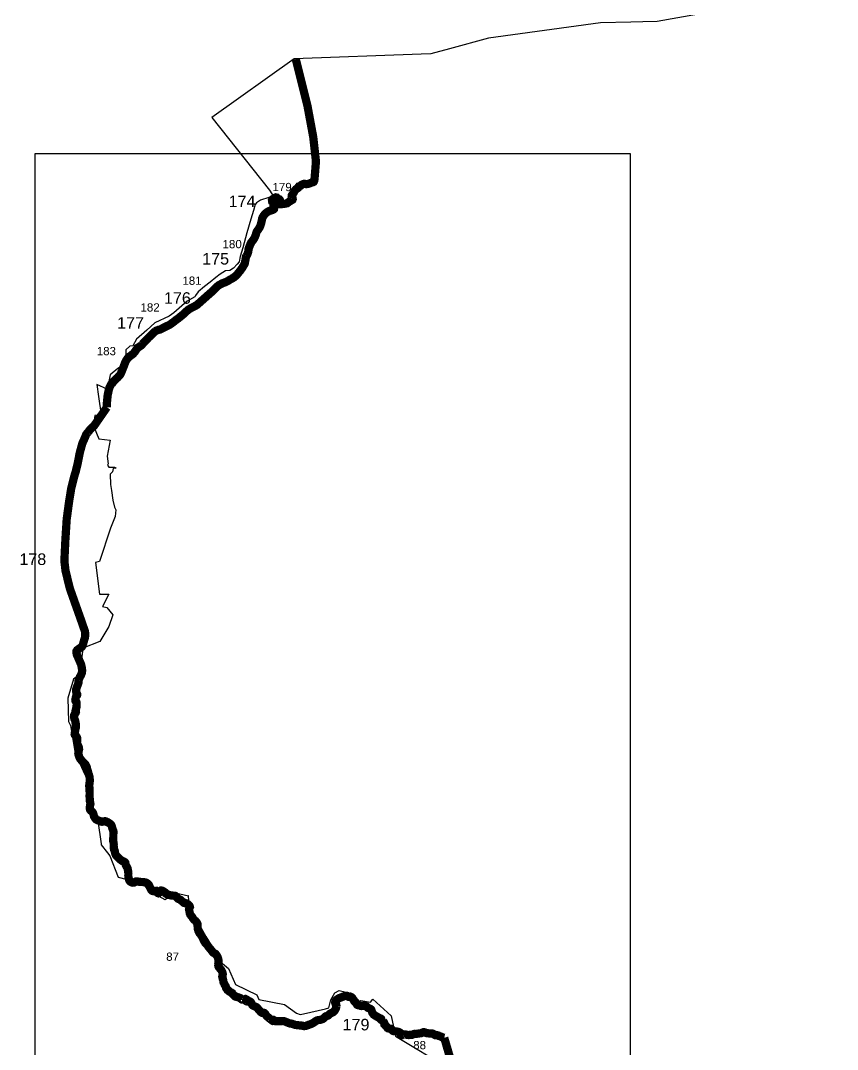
# Model space of a CAD drawing. Header units: metres. Extents: x 290946 to 378809, y 1824167 to 1998918.
# Drawn here: x 290946 to 295899, y 1983722 to 1989962 of the extents above; entities that cross this region are included whole.
import ezdxf

# ---------------------------------------------------------------- set-up
doc = ezdxf.new("R2010")
doc.units = ezdxf.units.M
for name, color, linetype in [('ARTIFICIALLY PROTECTED', 10, 'Continuous'), ('COASTLINE', 5, 'Continuous'), ('DISTRICT BOUNDRY', 86, 'Continuous'), ('NATURALLY PROTECTED', 3, 'Continuous'), ('UNPROTECTED', 130, 'Continuous'), ('UNPROTECTED DUE TO CREEK', 150, 'Continuous')]:
    doc.layers.add(name, color=color, linetype=linetype)
doc.styles.get("Standard").update_dxf_attribs({"font": 'arial.ttf'})
picture_1 = doc.add_image_def('image3.ecw', size_in_pixel=(86536, 141554))

msp = doc.modelspace()

# ---------------------------------------------------------------- linework, layer by layer
at = {"layer": 'ARTIFICIALLY PROTECTED', "const_width": 50, "flags": 128}
for points in [[(292595.6, 1988878.5), (292594.1, 1988874.8), (292583.9, 1988868.7), (292576.3, 1988864.4), (292568.2, 1988858.4), (292562, 1988853.5), (292545.9, 1988850.3), (292543.5, 1988850.1)], [(292315, 1988533.8), (292312.2, 1988529.7), (292311.1, 1988521.4), (292308.5, 1988506.6)], [(292226.3, 1988396.6), (292215.8, 1988390.7), (292205.9, 1988384), (292192.3, 1988377.1), (292181.3, 1988372.6), (292168.7, 1988368.1), (292158.7, 1988362.6), (292147.1, 1988356.1), (292139.7, 1988350.2), (292124.4, 1988334.7), (292110.7, 1988321.3), (292088, 1988301.6), (292059.5, 1988276.3), (292016.6, 1988238.2), (292003.2, 1988230.1)], [(291926.8, 1988175.9), (291904.7, 1988157.6), (291890.9, 1988147.9), (291870.2, 1988131.3), (291849.2, 1988116.8), (291822.1, 1988103.8), (291791.4, 1988087.8), (291781.5, 1988086), (291769.6, 1988081.5), (291764.7, 1988078.5)], [(291684, 1987998.8), (291683.6, 1987998.3), (291675.5, 1987990.4), (291667.3, 1987984.5), (291653.1, 1987975.8), (291648.5, 1987967.6), (291640.9, 1987955.9), (291636, 1987949.6), (291627.8, 1987940.3), (291613.8, 1987929.5), (291605.8, 1987924.1), (291598.6, 1987917.9), (291590, 1987906.5), (291584.6, 1987897.4), (291577.4, 1987881.6), (291576.2, 1987877.4), (291563.4, 1987844.5), (291560.4, 1987836.7), (291551.9, 1987817.7), (291546.8, 1987810.5), (291532.4, 1987794.8), (291527.8, 1987791), (291517.9, 1987782.3), (291511, 1987775), (291501.9, 1987762.3), (291494.7, 1987756), (291485.4, 1987737.9), (291481.2, 1987723.8), (291473.8, 1987690), (291469.4, 1987644.7), (291469.3, 1987616.4)]]:
    msp.add_lwpolyline(points, dxfattribs=at)
at = {"layer": 'COASTLINE', "flags": 128}
for points in [[(292614.4, 1989727.6), (292647.6, 1989593.2), (292685.4, 1989444.3), (292720.6, 1989254.1), (292736.8, 1989107), (292728.2, 1989000.4), (292727.2, 1988995.8), (292726.8, 1988992.5), (292725.7, 1988988.8), (292724.4, 1988985.6), (292722.8, 1988983.1), (292719.6, 1988981.2), (292714.2, 1988979.9), (292708.6, 1988978.1), (292703.5, 1988976.2), (292698.3, 1988974.3), (292694.3, 1988972.7), (292689.7, 1988971.4), (292685.7, 1988970.6), (292680.9, 1988970.1), (292675.9, 1988970.1), (292671.3, 1988971), (292668, 1988971.4), (292663.7, 1988971.2), (292660.8, 1988970.6), (292657.4, 1988969.4), (292652.6, 1988967.1), (292648.3, 1988964.7), (292645.7, 1988962.9), (292644.1, 1988961.5), (292642.7, 1988960), (292641.5, 1988958.5), (292639.7, 1988957.6), (292637.3, 1988956.9), (292635.5, 1988956.7), (292633.4, 1988956.1), (292631.9, 1988954.1), (292630.7, 1988951.6), (292630, 1988949.5), (292628.2, 1988946.5), (292625.5, 1988944.7), (292622.9, 1988943.3), (292619.3, 1988941.1), (292615.3, 1988938.7), (292610.6, 1988933.9), (292601.9, 1988918), (292593.6, 1988906.5), (292589.8, 1988900.8), (292589.4, 1988895.2), (292591.4, 1988890.5), (292595.3, 1988884.1), (292595.9, 1988879.2)], [(292595.9, 1988879.2), (292594.1, 1988874.8), (292583.9, 1988868.7), (292576.3, 1988864.4), (292568.2, 1988858.4), (292562, 1988853.5), (292545.9, 1988850.3), (292519.9, 1988847.6), (292518.2, 1988848.2), (292516.7, 1988850.2), (292515.9, 1988853.7), (292514.5, 1988858.4), (292514.1, 1988861.6), (292514.7, 1988863.6), (292515.9, 1988865.1), (292517.5, 1988866.9), (292518, 1988870.4), (292518, 1988873.5), (292517.2, 1988875.6), (292515.5, 1988877.5), (292513.1, 1988878.4), (292510.9, 1988878.1), (292508.5, 1988877.7), (292506.2, 1988879.5), (292503.4, 1988883.4), (292498.7, 1988888.4), (292493.6, 1988889.3), (292478.2, 1988881.2), (292472.6, 1988876.9), (292470.2, 1988871.6), (292471.4, 1988863.5), (292476.1, 1988859.3), (292477.9, 1988856.3), (292478.8, 1988847.7), (292479.6, 1988838.9), (292480.9, 1988833.3), (292482.9, 1988829.2), (292483.9, 1988824.6), (292482.9, 1988819.7), (292478.4, 1988815.2), (292471.8, 1988812.1), (292464.4, 1988809.7), (292454.7, 1988807.3), (292442.6, 1988801), (292433.9, 1988794.4), (292425.9, 1988787.3), (292418.3, 1988776.4), (292413.1, 1988767.9), (292410.4, 1988760.3), (292409.4, 1988754.1), (292407, 1988742.7), (292405.1, 1988734.7), (292402.4, 1988726), (292400.5, 1988719.1), (292395.9, 1988708.4), (292386.9, 1988694.4), (292381.4, 1988686.6), (292377.1, 1988680.4), (292375.3, 1988674.8), (292372.2, 1988663.7), (292367.5, 1988650.7), (292360.5, 1988637.2), (292352.6, 1988625.9), (292345.5, 1988617.8), (292338.1, 1988602.8), (292328.5, 1988578.4), (292327.5, 1988570.1), (292325.9, 1988557.8), (292321, 1988543.6), (292316.4, 1988535.7), (292312.2, 1988529.7), (292311.1, 1988521.4), (292307.3, 1988499.7), (292305.2, 1988488.3), (292298.3, 1988475.7), (292290.9, 1988463.4), (292277.5, 1988444.8), (292265.9, 1988430.4), (292256.6, 1988418.7), (292247.5, 1988410.8), (292237, 1988402.5), (292215.8, 1988390.7), (292205.9, 1988384), (292192.3, 1988377.1), (292181.3, 1988372.6), (292168.7, 1988368.1), (292158.7, 1988362.6), (292147.1, 1988356.1), (292139.7, 1988350.2), (292124.4, 1988334.7), (292110.7, 1988321.3), (292088, 1988301.6), (292059.5, 1988276.3), (292016.6, 1988238.2), (292000.9, 1988228.7), (291980, 1988218.3), (291961.5, 1988207.4), (291944.5, 1988191.6), (291931.6, 1988179.9), (291904.7, 1988157.6), (291890.9, 1988147.9), (291870.2, 1988131.3), (291849.2, 1988116.8), (291822.1, 1988103.8), (291791.4, 1988087.8), (291781.5, 1988086), (291769.6, 1988081.5), (291757.5, 1988074), (291749.8, 1988066.7), (291720.1, 1988037.3), (291696.1, 1988012.9), (291683.6, 1987998.3), (291675.5, 1987990.4), (291667.3, 1987984.5), (291653.1, 1987975.8), (291648.5, 1987967.6), (291640.9, 1987955.9), (291636, 1987949.6), (291627.8, 1987940.3), (291613.8, 1987929.5), (291605.8, 1987924.1), (291598.6, 1987917.9), (291590, 1987906.5), (291584.6, 1987897.4), (291577.4, 1987881.6), (291576.2, 1987877.4), (291563.4, 1987844.5), (291560.4, 1987836.7), (291551.9, 1987817.7), (291546.8, 1987810.5), (291532.4, 1987794.8), (291527.8, 1987791), (291517.9, 1987782.3), (291511, 1987775), (291501.9, 1987762.3), (291494.7, 1987756), (291485.4, 1987737.9), (291481.2, 1987723.8), (291476.8, 1987709.5), (291475.3, 1987700.5), (291473.9, 1987692.2), (291472.6, 1987685.5), (291472.4, 1987668.6), (291471.3, 1987660.3), (291470.4, 1987651.5), (291467.8, 1987638.5), (291467, 1987624), (291460.7, 1987602.6), (291447.6, 1987571.2), (291428.7, 1987543.7), (291414.8, 1987527.5), (291391.4, 1987504.1), (291377.8, 1987492), (291370.9, 1987485.8), (291357.1, 1987467.8), (291344.3, 1987452.9), (291332, 1987423.4), (291319.8, 1987396.3), (291304.3, 1987338.5), (291292, 1987275.6), (291280.8, 1987228.7), (291270, 1987193.3), (291252.7, 1987123.5), (291239.4, 1987041), (291225.5, 1986937.5), (291217.5, 1986813.3), (291211.4, 1986684.3), (291218.3, 1986625.2), (291244.9, 1986516.5), (291309.7, 1986333.7), (291335.3, 1986260), (291338.3, 1986242.4), (291336.5, 1986221.4), (291329.9, 1986199.8), (291321.4, 1986170.1), (291316.4, 1986162.6), (291304.6, 1986155.3), (291289.1, 1986144.2), (291284.8, 1986137.6), (291284.3, 1986131), (291285.9, 1986118.9), (291301.9, 1986082), (291313, 1986056.5), (291316.7, 1986039.2), (291319.2, 1986021), (291316.9, 1986003.3), (291309.4, 1985987.1), (291304.6, 1985979.7), (291301.6, 1985971.4), (291298.7, 1985964.9), (291297, 1985955.2), (291296.9, 1985949.3), (291296.7, 1985946), (291294.8, 1985938.8), (291288.6, 1985923), (291284.4, 1985910.9), (291283, 1985905.8), (291282.6, 1985899.5), (291282.6, 1985894.3), (291284.2, 1985885.2), (291286.5, 1985881.6), (291289.8, 1985874.9), (291289.8, 1985873.7), (291287, 1985867.8), (291282.9, 1985863.5), (291281.1, 1985858.7), (291280.3, 1985854.4), (291279.3, 1985850.2), (291277.8, 1985842.5), (291279, 1985835.2), (291281.4, 1985831.6), (291284.3, 1985828.4), (291286, 1985821.9), (291286, 1985817.8), (291285.9, 1985812.3), (291285.2, 1985804.7), (291284.7, 1985800), (291284.6, 1985796.8), (291283.5, 1985792.2), (291281.3, 1985784), (291279.4, 1985777.9), (291279.1, 1985776.1), (291279.4, 1985774.5), (291280, 1985773.2), (291281.2, 1985771.8), (291281.7, 1985769.2), (291280.8, 1985766.6), (291279.4, 1985763.2), (291277.7, 1985760.7), (291275.1, 1985757.9), (291274.5, 1985757.1), (291273.7, 1985755.5), (291272.3, 1985752.6), (291270.9, 1985749.3), (291270.8, 1985745.2), (291271, 1985741.3), (291271, 1985735.2), (291271.5, 1985728.8), (291273.6, 1985724.4), (291275.5, 1985719.6), (291276.8, 1985715.4), (291278.3, 1985709.5), (291278.9, 1985703.8), (291279.9, 1985698.3), (291280.8, 1985695), (291280.8, 1985691.4), (291280.5, 1985688.3), (291281, 1985685.3), (291281.4, 1985681.2), (291281.4, 1985677.6), (291281.1, 1985674.3), (291280, 1985670.5), (291278.3, 1985666), (291276.9, 1985657.6), (291276.4, 1985652.9), (291275.3, 1985645.3), (291273.9, 1985638.3), (291273.5, 1985634.1), (291274.3, 1985630.4), (291276.6, 1985627), (291281.3, 1985623.3), (291284.7, 1985619.3), (291287.1, 1985615.3), (291288.6, 1985611.3), (291288.6, 1985607.1), (291289, 1985604), (291289.7, 1985597.9), (291289.9, 1985596.5), (291289.6, 1985594.6), (291287.8, 1985593.1), (291287.9, 1985591.1), (291287.9, 1985586), (291289.1, 1985580.7), (291290.4, 1985578.6), (291290.6, 1985575.1), (291291.1, 1985574.2), (291291.6, 1985571.6), (291292.8, 1985568.2), (291293.8, 1985564.4), (291296, 1985557.3), (291297.4, 1985556.5), (291298.3, 1985555.5), (291299.3, 1985552.9), (291299.8, 1985548.7), (291299.4, 1985548.3), (291299.4, 1985543.2), (291298.5, 1985536.1), (291298.5, 1985532.8), (291297.5, 1985528), (291297.3, 1985526.8), (291296.4, 1985523.2), (291296, 1985518.2), (291295.7, 1985515.3), (291296.1, 1985513), (291296.6, 1985511.6), (291297, 1985510.5), (291297.7, 1985508.9), (291299.4, 1985503.9), (291300.9, 1985498.5), (291302.9, 1985493.4), (291303.8, 1985491.4), (291305.1, 1985488.5), (291305.9, 1985486.8), (291307.1, 1985485.1), (291309.5, 1985483.1), (291311.6, 1985480.5), (291312.7, 1985477.7), (291314.6, 1985475.1), (291317.6, 1985472.3), (291325.1, 1985464.6), (291332.3, 1985458.2), (291337.9, 1985452.2), (291341.6, 1985446.4), (291345.1, 1985439.2), (291347.7, 1985431.4), (291348.9, 1985424), (291353.3, 1985411.4), (291357.5, 1985395.2), (291360.1, 1985388.8), (291362.2, 1985381.4), (291364.6, 1985372.9), (291365.2, 1985358.7), (291365.2, 1985347.7), (291363.5, 1985334.1), (291361.6, 1985321.5), (291362.2, 1985317.1), (291363.1, 1985311.9), (291364.1, 1985293.5), (291364.7, 1985275.4), (291364.1, 1985256.7), (291365.4, 1985240.8), (291366.3, 1985225.9), (291368.2, 1985218.8), (291369.2, 1985211), (291367.9, 1985205.4), (291366.7, 1985200), (291366, 1985192.7), (291365.5, 1985187.3), (291365.5, 1985187.3), (291366.1, 1985180.9), (291367.9, 1985174.5), (291372.9, 1985168.9), (291377.6, 1985164.8), (291382.2, 1985160.5), (291385.8, 1985154.8), (291387.3, 1985150.4), (291389.1, 1985145.1), (291389.6, 1985141.4), (291391.5, 1985134.3), (291394.1, 1985130.2), (291395.9, 1985127.3), (291398.8, 1985123.1), (291403.9, 1985117.1), (291409.7, 1985113.9), (291414.9, 1985111.7), (291419.1, 1985110.1), (291424.7, 1985108), (291430, 1985105.1), (291434, 1985103.6), (291438.1, 1985103.1), (291442.2, 1985103.2), (291446.9, 1985104.6), (291453.5, 1985105.9), (291458, 1985106.6), (291461.7, 1985105.9), (291465.2, 1985103.8), (291469.3, 1985101.5), (291474.1, 1985100.1), (291479.7, 1985096.7), (291484.4, 1985093.7), (291488.4, 1985090.8), (291491.7, 1985087.9), (291494.6, 1985084.5), (291497.6, 1985079.6), (291499.1, 1985074.7), (291501.2, 1985067.8), (291503, 1985060.1), (291505.3, 1985055.1), (291507.4, 1985049.2), (291508.8, 1985043.7), (291508.9, 1985035.7), (291508.2, 1985023.7), (291508.3, 1985017), (291508.2, 1985009.6), (291507.5, 1985002.5), (291507.7, 1984996.5), (291507.5, 1984989.5), (291507.7, 1984983.9), (291509.5, 1984977.2), (291510.2, 1984974), (291510.7, 1984966.9), (291510.1, 1984960.9), (291510.8, 1984952.5), (291511.7, 1984945.4), (291511.6, 1984940), (291512.7, 1984934.3), (291515, 1984930.6), (291516.7, 1984926.6), (291516.9, 1984923.9), (291517.6, 1984920.4), (291518.2, 1984916.6), (291519.3, 1984911.5), (291521.2, 1984906.5), (291522.9, 1984902.5), (291525.4, 1984898.8), (291529.9, 1984893.7), (291535, 1984888.5), (291542.4, 1984881.1), (291547.3, 1984876.1), (291554.3, 1984871), (291559.9, 1984866.5), (291562.5, 1984865.1), (291565.6, 1984864.5), (291570.4, 1984862.4), (291575.8, 1984859.4), (291578.9, 1984856.8), (291580.9, 1984854.1), (291582.2, 1984848.7), (291583, 1984844), (291584, 1984839.3), (291588.7, 1984831.2), (291594.3, 1984821.2), (291598, 1984803.9), (291599.4, 1984786.9), (291598.8, 1984776), (291599.7, 1984766.9), (291603, 1984754.5), (291604.5, 1984750.2), (291605.2, 1984747.8), (291606.9, 1984744.9), (291610, 1984741), (291614.8, 1984737.5), (291618.5, 1984735.4), (291622.3, 1984734.3), (291625.2, 1984735.4), (291629, 1984734.5), (291634.3, 1984734.9), (291639, 1984737.5), (291642.2, 1984739.6), (291645.1, 1984740.9), (291648.2, 1984741.6), (291651.4, 1984741.4), (291659.3, 1984739.8), (291673.3, 1984737.9), (291682.8, 1984737.5), (291691.7, 1984737.1), (291701.9, 1984735.1), (291708.4, 1984733.1), (291713, 1984730.2), (291717.8, 1984726.1), (291724, 1984719.9), (291726.3, 1984715.2), (291728.6, 1984708.8), (291729.9, 1984704.9), (291732.4, 1984700.6), (291734.1, 1984699.5), (291735.7, 1984697.3), (291735.9, 1984695), (291736.3, 1984692.4), (291737.7, 1984689.4), (291739.8, 1984687.4), (291742.2, 1984685.2), (291743.7, 1984684.2), (291748, 1984682.6), (291752.5, 1984682.2), (291757.9, 1984682.3), (291765.4, 1984683.4), (291767.4, 1984683.5), (291769.5, 1984681.2), (291770.8, 1984678.7), (291771.3, 1984676.4), (291774, 1984673.4), (291776.2, 1984672.5), (291777.8, 1984671.1), (291779.4, 1984669.6), (291780.4, 1984669.3), (291781.4, 1984669.8), (291782.6, 1984670.7), (291784.1, 1984672), (291785.5, 1984672.8), (291786.2, 1984673.5), (291788.7, 1984674.5), (291790, 1984675), (291790.9, 1984675.8), (291791.8, 1984677.7), (291792, 1984679.2), (291792.7, 1984681.5), (291793.1, 1984683.1), (291794.5, 1984684.4), (291796.5, 1984685.6), (291801, 1984685.6), (291804.9, 1984684.5), (291810.4, 1984681.9), (291814.8, 1984679.3), (291819, 1984676.4), (291824, 1984672.2), (291825.3, 1984669.4), (291825.9, 1984668.1), (291827.3, 1984667), (291830, 1984665.7), (291832.1, 1984665.7), (291834.5, 1984665), (291836.2, 1984663.4), (291838.9, 1984661.5), (291840.8, 1984660.3), (291842.9, 1984659.6), (291845.7, 1984659), (291849.1, 1984658.2), (291854.2, 1984657.1), (291857.5, 1984656.1), (291859.3, 1984655.7), (291861.3, 1984656), (291863.4, 1984656.1), (291865.3, 1984655.1), (291867.3, 1984654.8), (291869.2, 1984655.1), (291873, 1984655), (291876.2, 1984654.2), (291879.8, 1984654.2), (291882.7, 1984654.2), (291884.1, 1984653.7), (291885.5, 1984652.4), (291887.6, 1984650.7), (291890.6, 1984647), (291892.5, 1984644.4), (291895.9, 1984641.7), (291896.9, 1984640.6), (291897.5, 1984639.1), (291899, 1984637.2), (291901, 1984636), (291902.9, 1984634.8), (291907.1, 1984633.2), (291909.4, 1984632.4), (291913.1, 1984630.6), (291916.1, 1984628.8), (291918.4, 1984626.3), (291922.1, 1984623), (291926.1, 1984619.9), (291928.8, 1984617.3), (291931, 1984615.6), (291933.4, 1984613.5), (291936.1, 1984611), (291938.6, 1984609.9), (291941.3, 1984609.7), (291943.7, 1984609.5), (291947.9, 1984609), (291950.3, 1984608.4), (291957.7, 1984604.6), (291960.3, 1984602.2), (291966.3, 1984597.5), (291969.8, 1984593), (291972, 1984588.6), (291972.5, 1984586.3), (291971.3, 1984583.9), (291969.8, 1984581.4), (291968.8, 1984577.9), (291967.6, 1984573.4), (291967.2, 1984571.2), (291968.3, 1984565.8), (291969.9, 1984559.3), (291971.5, 1984548), (291975, 1984539.6), (291980, 1984533.2), (291986.2, 1984525.4), (291992.3, 1984515.3), (291997.9, 1984509.3), (292006.9, 1984500.9), (292013.8, 1984491.9), (292017.2, 1984487.1), (292019.3, 1984479.2), (292019.3, 1984467.1), (292020.1, 1984454.1), (292022, 1984448), (292024.4, 1984440.2), (292030.3, 1984427.7), (292037.4, 1984419.2), (292043.9, 1984409.7), (292047.5, 1984403.4), (292051.5, 1984396.3), (292054.6, 1984388), (292058.8, 1984379.1), (292064.8, 1984369.6), (292073.7, 1984360.4), (292080.4, 1984351.7), (292088.9, 1984340), (292100.6, 1984326), (292114.1, 1984308.9), (292127.7, 1984301.5), (292136.1, 1984290.8), (292140.2, 1984283.4), (292143.2, 1984274.8), (292145.1, 1984266.7), (292146.7, 1984259), (292144.9, 1984250.4), (292144.5, 1984242.2), (292144.9, 1984237.9), (292144.5, 1984231.5), (292144.8, 1984227.4), (292147.6, 1984221.7), (292151.5, 1984217.3), (292155.8, 1984211.5), (292160.7, 1984206.3), (292165.3, 1984199.1), (292168.7, 1984192), (292170.6, 1984187), (292171.3, 1984183.9), (292171.8, 1984177.9), (292171.2, 1984172.6), (292170.2, 1984170.4), (292169.6, 1984168.7), (292168.9, 1984166.8), (292168.6, 1984164.8), (292168.8, 1984162.4), (292169.7, 1984160), (292170.6, 1984158), (292170.9, 1984156.3), (292170.8, 1984154.1), (292171.1, 1984151.7), (292172.6, 1984149.6), (292173.6, 1984146.6), (292174.2, 1984143.6), (292174.5, 1984141.2), (292175.2, 1984136.3), (292175.7, 1984131.6), (292176.7, 1984128.1), (292179.8, 1984123.2), (292182.7, 1984116), (292185.6, 1984110.9), (292188.2, 1984107.1), (292190.2, 1984103.5), (292191.3, 1984099), (292192, 1984095.4), (292193.3, 1984092.4), (292196, 1984088.9), (292197.5, 1984087), (292198.7, 1984085.4), (292199.8, 1984083.2), (292202, 1984081.9), (292204.3, 1984080), (292206.7, 1984079.5), (292208.4, 1984077.7), (292212.4, 1984072.7), (292218.7, 1984069.5), (292222.9, 1984067.9), (292226, 1984066.2), (292228.3, 1984064.6), (292229.4, 1984061.9), (292230.8, 1984059), (292234.7, 1984055), (292237.8, 1984051.6), (292243.4, 1984046), (292246.1, 1984044), (292251.3, 1984041.7), (292257.3, 1984041.1), (292261.2, 1984039.6), (292265.2, 1984038.6), (292270, 1984036.8), (292274.7, 1984034.8), (292278.6, 1984033.2), (292280.3, 1984031), (292282.7, 1984028.6), (292284.9, 1984026.8), (292288.4, 1984024.9), (292292.4, 1984024.2), (292296.6, 1984024.1), (292300.6, 1984024.9), (292304.9, 1984026), (292309.7, 1984028.1), (292313.2, 1984026.4), (292317.1, 1984023.8), (292316, 1984022.5), (292314.4, 1984021), (292313.9, 1984019.8), (292313.7, 1984018.8), (292313.6, 1984017.5), (292313.7, 1984016.3), (292314.3, 1984015.3), (292316, 1984014.2), (292319.1, 1984013.2), (292321.7, 1984012.5), (292324.4, 1984012.7), (292327.8, 1984012.9), (292331.1, 1984013.7), (292334.5, 1984013.9), (292337.3, 1984012.6), (292340.3, 1984010.7), (292342.8, 1984007.6), (292344.9, 1984004.4), (292346.5, 1984000.3), (292348.1, 1983996.5), (292350.1, 1983992.9), (292354.8, 1983988.2), (292362.7, 1983984.4), (292370.1, 1983981.7), (292377.1, 1983977.7), (292382.8, 1983972.8), (292388.9, 1983964.3), (292395.6, 1983957.1), (292402.6, 1983948.8), (292409.9, 1983944.4), (292414.9, 1983944.3), (292419.7, 1983944.8), (292424.7, 1983943.1), (292428.8, 1983938.9), (292432.4, 1983933.5), (292435.5, 1983928), (292440.5, 1983922.4), (292448.1, 1983916.3), (292457.6, 1983908.1), (292467.9, 1983900.3), (292470.1, 1983898.4), (292471.6, 1983897.2), (292473.1, 1983896.3), (292474.3, 1983896.9), (292474.8, 1983898.3), (292474.1, 1983899.8), (292474.1, 1983900.9), (292474.5, 1983901.8), (292475.1, 1983902.4), (292476.2, 1983902.5), (292477.4, 1983902.4), (292478.4, 1983901.8), (292481.3, 1983899.1), (292483.1, 1983898.1), (292484.4, 1983897.1), (292485.6, 1983896), (292486.9, 1983895.1), (292488.4, 1983894.5), (292490.4, 1983893.8), (292492.2, 1983893.6), (292494.6, 1983893.7), (292498.2, 1983893.4), (292504.1, 1983893.1), (292510.1, 1983893.7), (292516.4, 1983893.7), (292524.7, 1983894.2), (292534.3, 1983894.5), (292539.4, 1983893.9), (292544.5, 1983893.2), (292549, 1983891.8), (292552.1, 1983890.8), (292555.3, 1983889.3), (292559.4, 1983887.6), (292562.7, 1983885.9), (292567.4, 1983883.9), (292572.1, 1983881.9), (292576.9, 1983880.1), (292580.7, 1983879.6), (292586.3, 1983879.1), (292590.7, 1983878.2), (292594.4, 1983876.4), (292598.6, 1983875.1), (292602.1, 1983874.3), (292605.3, 1983873), (292610.6, 1983871.3), (292617.1, 1983870.2), (292622.6, 1983869.6), (292627.8, 1983869.2), (292632.7, 1983868.7), (292637.5, 1983868.1), (292641.4, 1983867), (292644.2, 1983866.9), (292648.4, 1983867.2), (292652.2, 1983866.8), (292656.8, 1983865.9), (292660, 1983864.3), (292665.1, 1983863.5), (292671.2, 1983864.3), (292678.2, 1983865.8), (292682, 1983867.1), (292684.5, 1983868.5), (292687.4, 1983869.1), (292690.1, 1983869.8), (292691.8, 1983870.6), (292692.7, 1983871.6), (292694.2, 1983872.6), (292696.4, 1983872.9), (292698.9, 1983873.5), (292700.9, 1983873.8), (292702.8, 1983874.6), (292705.6, 1983875.9), (292709.7, 1983878.1), (292714.8, 1983880.2), (292719.3, 1983882.4), (292725.2, 1983886.2), (292730.1, 1983890.1), (292735.9, 1983894.3), (292742.8, 1983898), (292752.6, 1983900.4), (292759.9, 1983901.2), (292766.8, 1983902.7), (292773.4, 1983905), (292779.9, 1983907.9), (292784.7, 1983911.1), (292789.2, 1983915.5), (292791.3, 1983918.7), (292793.8, 1983921.2), (292797.4, 1983923.6), (292803.3, 1983925.1), (292807.5, 1983926.3), (292811, 1983928), (292814.2, 1983931.3), (292817.9, 1983935.1), (292821.8, 1983938.6), (292827.3, 1983941.8), (292833.5, 1983944.6), (292839.1, 1983947.5), (292844.1, 1983950.3), (292848.8, 1983955.6), (292853, 1983962.4), (292855.9, 1983967.8), (292858.4, 1983973.6), (292859.9, 1983981.5), (292861, 1983987.7), (292860.1, 1983992.5), (292857.8, 1983996), (292855.5, 1983999.5), (292853.9, 1984003.5), (292853.1, 1984007.3), (292854.3, 1984012.5), (292856.6, 1984017.2), (292859.9, 1984021.7), (292866.6, 1984026.5), (292876, 1984032.9), (292886.5, 1984036.6), (292894, 1984039.5), (292901.7, 1984042.6), (292908, 1984045), (292913.2, 1984047.2), (292918.4, 1984048.4), (292923.4, 1984048), (292928, 1984046.2), (292931.3, 1984043), (292933.9, 1984041.6), (292937.4, 1984041.4), (292941.5, 1984042.3), (292945.1, 1984042.6), (292948.4, 1984041.4), (292952.9, 1984038.8), (292956.6, 1984035.4), (292958.3, 1984033.1), (292958.9, 1984031.1), (292959.4, 1984029.4), (292960.9, 1984027.7), (292962.8, 1984026), (292964.7, 1984023.7), (292966, 1984020.3), (292967.1, 1984018.2), (292968.7, 1984015.1), (292970.3, 1984013.2), (292972.2, 1984011.7), (292975.2, 1984010.5), (292977.2, 1984008.2), (292978.8, 1984005.6), (292980.7, 1984001.7), (292982.9, 1983998), (292984.9, 1983995.8), (292986.1, 1983993.8), (292987.7, 1983992.2), (292989.8, 1983991), (292993.1, 1983990.3), (292996.9, 1983989.6), (293002.1, 1983988.4), (293007.9, 1983986.3), (293012, 1983985.6), (293014.8, 1983986.6), (293024.3, 1983986.4), (293034.4, 1983985.8), (293042.4, 1983983.4), (293047.3, 1983977.8), (293052.5, 1983973.9), (293059.8, 1983971.1), (293066.7, 1983968.2), (293071.6, 1983964.3), (293074.3, 1983957.1), (293076.1, 1983950.8), (293078.9, 1983944.8), (293082.7, 1983938.9), (293086.9, 1983933.2), (293098.5, 1983925.9), (293117.6, 1983914.7), (293127.3, 1983910.3), (293129.9, 1983909.3), (293132.5, 1983907.2), (293133.1, 1983904.6), (293132.3, 1983902.2), (293139.5, 1983895.7), (293146.8, 1983888.7), (293150, 1983885.1), (293151.8, 1983881.2), (293151.7, 1983876.9), (293152, 1983874.3), (293156.3, 1983869.8), (293160.2, 1983864.7), (293166.3, 1983859.2), (293168, 1983855.8), (293170.4, 1983852.4), (293173.7, 1983850.3), (293178.5, 1983848.9), (293185.1, 1983847.8), (293190.9, 1983847.3), (293194.6, 1983845.2), (293197.7, 1983842.9), (293200.5, 1983839.7), (293201, 1983836.7), (293202.6, 1983835.2), (293206.1, 1983833.6), (293210.1, 1983832.7), (293215.1, 1983831.9), (293220.9, 1983831.5), (293227.4, 1983830.8), (293232.1, 1983830.2), (293237.3, 1983828.3), (293240.8, 1983827.1), (293243.2, 1983825.3), (293245.2, 1983823.3), (293248.4, 1983822.7), (293249.8, 1983821.4), (293250.3, 1983819.2), (293250.9, 1983816.7), (293251.1, 1983813.9), (293251.7, 1983810.3), (293253.8, 1983807.8), (293257.3, 1983808.4), (293261.2, 1983810.9), (293264.5, 1983812.7), (293266.6, 1983813.7), (293267.9, 1983813.9), (293270.3, 1983813.6), (293272.6, 1983812.6), (293275.1, 1983812.5), (293277.9, 1983812.5), (293281.1, 1983812.5), (293284, 1983812.2), (293287, 1983811.5), (293289.4, 1983810.9), (293291.3, 1983810.1), (293293.2, 1983810.1), (293295.8, 1983810.1), (293298.3, 1983809.9), (293300.9, 1983809.4), (293302.3, 1983809.5), (293304, 1983810.2), (293305.6, 1983810.7), (293307.1, 1983811), (293309.6, 1983810.6), (293311.6, 1983810.2), (293313.7, 1983810), (293316.1, 1983810.2), (293319.4, 1983811), (293322.1, 1983812.2), (293324.9, 1983813.5), (293327.5, 1983814.7), (293330.3, 1983815.9), (293333.3, 1983816.3), (293336.8, 1983816.3), (293340.9, 1983815.7), (293343.9, 1983815.8), (293347.1, 1983816.9), (293350.6, 1983817.9), (293353.9, 1983817.8), (293358.4, 1983818.8), (293363.7, 1983819.4), (293369.5, 1983819.7), (293374.4, 1983820.6), (293379.8, 1983822.8), (293384.1, 1983825.1), (293388, 1983826.8), (293392.6, 1983826.8), (293397.5, 1983825.4), (293402.1, 1983823.1), (293406.7, 1983821.3), (293412.4, 1983821.3), (293415.3, 1983820.3), (293418.9, 1983819.6), (293424.3, 1983819.1), (293432.1, 1983819.2), (293437.9, 1983819.3), (293442.8, 1983818.8), (293447.6, 1983816.9), (293451.7, 1983814.7), (293454.2, 1983812.7), (293459.1, 1983809.3), (293464, 1983809.1), (293469.5, 1983809.1), (293474.3, 1983808.1), (293479.1, 1983806.7), (293482.5, 1983803.9), (293487.5, 1983802.4), (293492.4, 1983800.9), (293495.4, 1983799.6), (293498.6, 1983797.3), (293501.8, 1983795.8), (293505.3, 1983794.3), (293509.2, 1983794.2), (293514.6, 1983792.9), (293663.8, 1983282.3)]]:
    msp.add_lwpolyline(points, dxfattribs=at)
at = {"layer": 'DISTRICT BOUNDRY'}
msp.add_polyline3d([(295898.7, 1990151.9, 0), (294805.7, 1989956.7, 0), (294719.4, 1989954.4, 0), (294646.1, 1989952.5, 0), (294462.2, 1989948.1, 0), (293782.5, 1989854.8, 0), (293546.5, 1989791.1, 0), (293434.3, 1989760.5, 0), (293373.8, 1989758.4, 0), (292605.2, 1989730, 0), (292104.7, 1989372.9, 0), (292456, 1988933.9, 0), (292479.1, 1988895.7, 0), (292451.8, 1988887.7, 0), (292400.6, 1988871.9, 0), (292375.8, 1988856.3, 0), (292367.5, 1988846.8, 0), (292358.3, 1988809.5, 0), (292341.4, 1988756.7, 0), (292317.9, 1988674.1, 0), (292293.4, 1988582.9, 0), (292277.1, 1988530.5, 0), (292270.2, 1988498.2, 0), (292259.9, 1988483.8, 0), (292236.1, 1988461.1, 0), (292214.6, 1988446, 0), (292187.5, 1988444, 0), (292156.1, 1988423.6, 0), (292129.8, 1988403.1, 0), (292094.7, 1988375.6, 0), (292060.6, 1988348.5, 0), (292023.5, 1988316.7, 0), (292023, 1988316.2, 0), (292005.6, 1988294.9, 0), (292002.9, 1988285.3, 0), (291955.1, 1988259.1, 0), (291907.1, 1988217.3, 0), (291874.5, 1988189.1, 0), (291846.5, 1988168.6, 0), (291760.5, 1988128.6, 0), (291710.6, 1988084.7, 0), (291647.7, 1988028.6, 0), (291625.6, 1987988.9, 0), (291607.4, 1987986.2, 0), (291585, 1987964.3, 0), (291584.8, 1987936.4, 0), (291573.5, 1987910.7, 0), (291558.8, 1987885.6, 0), (291553.6, 1987868.8, 0), (291535.9, 1987852.6, 0), (291489.4, 1987812.4, 0), (291479.6, 1987763.5, 0), (291471.4, 1987726.9, 0), (291471.3, 1987726.8, 0), (291471.2, 1987726.9, 0), (291407.3, 1987754.6, 0), (291418.2, 1987680.9, 0), (291434.4, 1987570.9, 0), (291396.3, 1987567.6, 0), (291388.8, 1987504.9, 0), (291420.9, 1987425.3, 0), (291489.4, 1987416.6, 0), (291470.7, 1987319.6, 0), (291476.4, 1987273.9, 0), (291473.4, 1987265.1, 0), (291481.8, 1987253.2, 0), (291514.3, 1987253.6, 0), (291525.9, 1987247, 0), (291506.4, 1987245.3, 0), (291503.8, 1987224.7, 0), (291488.6, 1987211.3, 0), (291491.8, 1987147.7, 0), (291496.8, 1987111.9, 0), (291506.1, 1987052.3, 0), (291514.8, 1987011.5, 0), (291524.2, 1986995.2, 0), (291520.3, 1986954.4, 0), (291490.7, 1986883.6, 0), (291424.7, 1986681.3, 0), (291399.7, 1986675.7, 0), (291424.8, 1986484, 0), (291480.3, 1986483, 0), (291443.2, 1986407.4, 0), (291469.4, 1986403.1, 0), (291505.6, 1986357.3, 0), (291481.2, 1986286.5, 0), (291425.6, 1986196.9, 0), (291322.6, 1986155.7, 0), (291304.9, 1985995.6, 0), (291267.6, 1985968.1, 0), (291231.9, 1985851.5, 0), (291236.1, 1985711.5, 0), (291248.7, 1985685.8, 0), (291273.9, 1985529.4, 0), (291290, 1985486.6, 0), (291338.2, 1985385.7, 0), (291342.4, 1985376.8, 0), (291362.9, 1985232.6, 0), (291374.9, 1985152.1, 0), (291379.9, 1985146.6, 0), (291412.6, 1985110.7, 0), (291414.2, 1985108.9, 0), (291434.4, 1984969.8, 0), (291435.4, 1984963.2, 0), (291473.6, 1984914, 0), (291486.6, 1984897.2, 0), (291536.6, 1984767.3, 0), (291684.9, 1984727.9, 0), (291711.2, 1984698.3, 0), (291729.9, 1984679.5, 0), (291783.3, 1984651.6, 0), (291819.7, 1984632.5, 0), (291884.3, 1984670.7, 0), (291884.7, 1984672, 0), (291963.2, 1984652.8, 0), (291962.9, 1984652.8, 0), (291963.7, 1984624.8, 0), (291973.9, 1984579.5, 0), (292068.4, 1984406.4, 0), (292102.3, 1984354.6, 0), (292139.4, 1984277.9, 0), (292170.9, 1984242.8, 0), (292206.1, 1984212.9, 0), (292248.8, 1984115.6, 0), (292379, 1984053.2, 0), (292390.2, 1984025.1, 0), (292546, 1983994.4, 0), (292619.7, 1983942.2, 0), (292640.7, 1983933.9, 0), (292661.5, 1983938.4, 0), (292793.9, 1983967.6, 0), (292815.7, 1983975.4, 0), (292826.6, 1984022.4, 0), (292852, 1984065, 0), (292876.9, 1984079.9, 0), (292900.8, 1984074.5, 0), (292932.7, 1984062.6, 0), (292964.5, 1984045.1, 0), (292964.5, 1984030.7, 0), (292999.6, 1984015.5, 0), (293009.5, 1984018.8, 0), (293067.8, 1984009.8, 0), (293081.4, 1984026.4, 0), (293193.2, 1983926.3, 0), (293219, 1983802.1, 0), (293548.5, 1983605, 0)], dxfattribs=at)
at = {"layer": 'NATURALLY PROTECTED', "const_width": 50, "flags": 128}
for points in [[(292543.5, 1988850.1), (292519.9, 1988847.6), (292518.2, 1988848.2), (292516.7, 1988850.2), (292515.9, 1988853.7), (292514.5, 1988858.4), (292514.1, 1988861.6), (292514.7, 1988863.6), (292515.9, 1988865.1), (292517.5, 1988866.9), (292518, 1988870.4), (292518, 1988873.5), (292517.2, 1988875.6), (292515.5, 1988877.5), (292513.1, 1988878.4), (292510.9, 1988878.1), (292508.5, 1988877.7), (292506.2, 1988879.5), (292503.4, 1988883.4), (292498.7, 1988888.4), (292493.6, 1988889.3), (292478.2, 1988881.2), (292472.6, 1988876.9), (292470.2, 1988871.6), (292471.4, 1988863.5), (292476.1, 1988859.3), (292477.9, 1988856.3), (292478.8, 1988847.7), (292479.6, 1988838.9), (292480.9, 1988833.3), (292482.9, 1988829.2), (292483.9, 1988824.6), (292482.9, 1988819.7), (292478.4, 1988815.2), (292471.8, 1988812.1), (292464.4, 1988809.7), (292454.7, 1988807.3), (292442.6, 1988801), (292433.9, 1988794.4), (292425.9, 1988787.3), (292418.3, 1988776.4), (292413.1, 1988767.9), (292410.4, 1988760.3), (292409.4, 1988754.1), (292407, 1988742.7), (292405.1, 1988734.7), (292402.4, 1988726), (292400.5, 1988719.1), (292395.9, 1988708.4), (292386.9, 1988694.4), (292381.4, 1988686.6), (292377.1, 1988680.4), (292375.3, 1988674.8), (292372.2, 1988663.7), (292367.5, 1988650.7), (292360.5, 1988637.2), (292352.6, 1988625.9), (292345.5, 1988617.8), (292338.1, 1988602.8), (292328.5, 1988578.4), (292327.5, 1988570.1), (292325.9, 1988557.8), (292321, 1988543.6), (292316.4, 1988535.7), (292315, 1988533.8)], [(292308.5, 1988506.6), (292307.3, 1988499.7), (292305.2, 1988488.3), (292298.3, 1988475.7), (292290.9, 1988463.4), (292277.5, 1988444.8), (292265.9, 1988430.4), (292256.6, 1988418.7), (292247.5, 1988410.8), (292237, 1988402.5), (292226.3, 1988396.6)], [(292003.2, 1988230.1), (292000.9, 1988228.7), (291980, 1988218.3), (291961.5, 1988207.4), (291944.5, 1988191.6), (291931.6, 1988179.9), (291926.8, 1988175.9)], [(291764.7, 1988078.5), (291757.5, 1988074), (291749.8, 1988066.7), (291720.1, 1988037.3), (291696.1, 1988012.9), (291684, 1987998.8)], [(291353.6, 1987463.7), (291344.3, 1987452.9), (291332, 1987423.4), (291319.8, 1987396.3), (291304.3, 1987338.5), (291292, 1987275.6), (291280.8, 1987228.7), (291270, 1987193.3), (291252.7, 1987123.5), (291239.4, 1987041), (291225.5, 1986937.5), (291217.5, 1986813.3), (291211.4, 1986684.3), (291218.3, 1986625.2), (291244.9, 1986516.5), (291309.7, 1986333.7), (291335.3, 1986260), (291338.3, 1986242.4), (291336.5, 1986221.4), (291329.9, 1986199.8), (291321.4, 1986170.1), (291316.4, 1986162.6), (291304.6, 1986155.3), (291289.1, 1986144.2), (291284.8, 1986137.6), (291284.3, 1986131), (291285.9, 1986118.9), (291301.9, 1986082), (291313, 1986056.5), (291316.7, 1986039.2), (291319.2, 1986021), (291316.9, 1986003.3), (291309.4, 1985987.1), (291304.6, 1985979.7), (291301.6, 1985971.4), (291298.7, 1985964.9), (291298, 1985960.8)], [(292860.9, 1983986.8), (292861, 1983987.7), (292860.1, 1983992.5), (292857.8, 1983996), (292855.5, 1983999.5), (292853.9, 1984003.5), (292853.1, 1984007.3), (292854.3, 1984012.5), (292856.6, 1984017.2), (292859.9, 1984021.7), (292866.6, 1984026.5), (292876, 1984032.9), (292886.5, 1984036.6), (292894, 1984039.5), (292901.7, 1984042.6), (292908, 1984045), (292913.2, 1984047.2), (292918.4, 1984048.4), (292923.4, 1984048), (292928, 1984046.2), (292931.3, 1984043), (292933.9, 1984041.6), (292937.4, 1984041.4), (292941.5, 1984042.3), (292945.1, 1984042.6), (292948.4, 1984041.4), (292952.9, 1984038.8), (292956.6, 1984035.4), (292958.3, 1984033.1), (292958.9, 1984031.1), (292959.4, 1984029.4), (292960.9, 1984027.7), (292962.8, 1984026), (292964.7, 1984023.7), (292966, 1984020.3), (292967.1, 1984018.2), (292968.7, 1984015.1), (292970.3, 1984013.2), (292972.2, 1984011.7), (292975.2, 1984010.5), (292977.2, 1984008.2), (292978.8, 1984005.6), (292980.7, 1984001.7), (292982.9, 1983998), (292984.9, 1983995.8), (292986.1, 1983993.8), (292987.7, 1983992.2), (292989.8, 1983991), (292993.1, 1983990.3), (292996.9, 1983989.6), (293002.1, 1983988.4), (293007.9, 1983986.3), (293012, 1983985.6), (293014.8, 1983986.6), (293024.3, 1983986.4), (293034.4, 1983985.8), (293042.4, 1983983.4), (293047.3, 1983977.8), (293052.5, 1983973.9), (293059.8, 1983971.1), (293066.7, 1983968.2), (293071.6, 1983964.3), (293074.3, 1983957.1), (293076.1, 1983950.8), (293078.9, 1983944.8), (293082.7, 1983938.9), (293086.9, 1983933.2), (293098.5, 1983925.9), (293117.6, 1983914.7), (293127.3, 1983910.3), (293129.9, 1983909.3), (293132.5, 1983907.2), (293133.1, 1983904.6), (293132.3, 1983902.2), (293139.5, 1983895.7), (293146.8, 1983888.7), (293150, 1983885.1), (293151.8, 1983881.2), (293151.7, 1983876.9), (293152, 1983874.3), (293156.3, 1983869.8), (293160.2, 1983864.7), (293166.3, 1983859.2), (293168, 1983855.8), (293170.4, 1983852.4), (293173.7, 1983850.3), (293178.5, 1983848.9), (293185.1, 1983847.8), (293190.9, 1983847.3), (293194.6, 1983845.2), (293197.7, 1983842.9), (293200.5, 1983839.7), (293201, 1983836.7), (293202.6, 1983835.2), (293206.1, 1983833.6), (293210.1, 1983832.7), (293215.1, 1983831.9), (293220.9, 1983831.5), (293227.4, 1983830.8), (293232.1, 1983830.2), (293237.3, 1983828.3), (293240.8, 1983827.1), (293243.2, 1983825.3), (293245.2, 1983823.3), (293248.4, 1983822.7), (293249.8, 1983821.4), (293250.3, 1983819.2), (293250.9, 1983816.7), (293251.1, 1983813.9), (293251.7, 1983810.3), (293253.8, 1983807.8), (293257.3, 1983808.4), (293261.2, 1983810.9), (293263.5, 1983812.1)]]:
    msp.add_lwpolyline(points, dxfattribs=at)
at = {"layer": 'UNPROTECTED', "const_width": 50, "flags": 128}
for points in [[(291298, 1985960.8), (291297, 1985955.2), (291296.9, 1985949.3), (291296.7, 1985946), (291294.8, 1985938.8), (291288.6, 1985923), (291284.4, 1985910.9), (291283, 1985905.8), (291282.6, 1985899.5), (291282.6, 1985894.3), (291284.2, 1985885.2), (291286.5, 1985881.6), (291289.8, 1985874.9), (291289.8, 1985873.7), (291287, 1985867.8), (291282.9, 1985863.5), (291281.1, 1985858.7), (291280.3, 1985854.4), (291279.3, 1985850.2), (291277.8, 1985842.5), (291279, 1985835.2), (291281.4, 1985831.6), (291284.3, 1985828.4), (291286, 1985821.9), (291286, 1985817.8), (291285.9, 1985812.3), (291285.2, 1985804.7), (291284.7, 1985800), (291284.6, 1985796.8), (291283.5, 1985792.2), (291281.3, 1985784), (291279.4, 1985777.9), (291279.1, 1985776.1), (291279.4, 1985774.5), (291280, 1985773.2), (291281.2, 1985771.8), (291281.7, 1985769.2), (291280.8, 1985766.6), (291279.4, 1985763.2), (291277.7, 1985760.7), (291275.1, 1985757.9), (291274.5, 1985757.1), (291273.7, 1985755.5), (291272.3, 1985752.6), (291270.9, 1985749.3), (291270.8, 1985745.2), (291271, 1985741.3), (291271, 1985735.2), (291271.5, 1985728.8), (291273.6, 1985724.4), (291275.5, 1985719.6), (291276.8, 1985715.4), (291278.3, 1985709.5), (291278.9, 1985703.8), (291279.9, 1985698.3), (291280.8, 1985695), (291280.8, 1985691.4), (291280.5, 1985688.3), (291281, 1985685.3), (291281.4, 1985681.2), (291281.4, 1985677.6), (291281.1, 1985674.3), (291280, 1985670.5), (291278.3, 1985666), (291276.9, 1985657.6), (291276.4, 1985652.9), (291275.3, 1985645.3), (291273.9, 1985638.3), (291273.5, 1985634.1), (291274.3, 1985630.4), (291276.6, 1985627), (291281.3, 1985623.3), (291284.7, 1985619.3), (291287.1, 1985615.3), (291288.6, 1985611.3), (291288.6, 1985607.1), (291289, 1985604), (291289.7, 1985597.9), (291289.9, 1985596.5), (291289.6, 1985594.6), (291287.8, 1985593.1), (291287.9, 1985591.1), (291287.9, 1985586), (291289.1, 1985580.7), (291290.4, 1985578.6), (291290.6, 1985575.1), (291291.1, 1985574.2), (291291.6, 1985571.6), (291292.8, 1985568.2), (291293.8, 1985564.4), (291296, 1985557.3), (291297.4, 1985556.5), (291298.3, 1985555.5), (291299.3, 1985552.9), (291299.8, 1985548.7), (291299.4, 1985548.3), (291299.4, 1985543.2), (291298.5, 1985536.1), (291298.5, 1985532.8), (291297.5, 1985528), (291297.3, 1985526.8), (291296.4, 1985523.2), (291296, 1985518.2), (291295.7, 1985515.3), (291296.1, 1985513), (291296.6, 1985511.6), (291297, 1985510.5), (291297.7, 1985508.9), (291299.4, 1985503.9), (291300.9, 1985498.5), (291302.9, 1985493.4), (291303.8, 1985491.4), (291305.1, 1985488.5), (291305.9, 1985486.8), (291307.1, 1985485.1), (291309.5, 1985483.1), (291311.6, 1985480.5), (291312.7, 1985477.7), (291314.6, 1985475.1), (291317.6, 1985472.3), (291325.1, 1985464.6), (291332.3, 1985458.2), (291337.9, 1985452.2), (291341.6, 1985446.4), (291345.1, 1985439.2), (291347.7, 1985431.4), (291348.9, 1985424), (291353.3, 1985411.4), (291357.5, 1985395.2), (291360.1, 1985388.8), (291362.2, 1985381.4), (291364.6, 1985372.9), (291365.2, 1985358.7), (291365.2, 1985347.7), (291363.5, 1985334.1), (291361.6, 1985321.5), (291362.2, 1985317.1), (291363.1, 1985311.9), (291364.1, 1985293.5), (291364.7, 1985275.4), (291364.1, 1985256.7), (291365.4, 1985240.8), (291366.3, 1985225.9), (291368.2, 1985218.8), (291369.2, 1985211), (291367.9, 1985205.4), (291366.7, 1985200), (291366, 1985192.7), (291365.5, 1985187.3), (291365.5, 1985187.3), (291366.1, 1985180.9), (291367.9, 1985174.5), (291372.9, 1985168.9), (291377.6, 1985164.8), (291382.2, 1985160.5), (291385.8, 1985154.8), (291387.3, 1985150.4), (291389.1, 1985145.1), (291389.6, 1985141.4), (291391.5, 1985134.3), (291394.1, 1985130.2), (291395.9, 1985127.3), (291398.8, 1985123.1), (291403.9, 1985117.1), (291409.7, 1985113.9), (291414.9, 1985111.7), (291419.1, 1985110.1), (291424.7, 1985108), (291430, 1985105.1), (291434, 1985103.6), (291438.1, 1985103.1), (291442.2, 1985103.2), (291446.9, 1985104.6), (291453.5, 1985105.9), (291458, 1985106.6), (291461.7, 1985105.9), (291465.2, 1985103.8), (291469.3, 1985101.5), (291474.1, 1985100.1), (291479.7, 1985096.7), (291484.4, 1985093.7), (291488.4, 1985090.8), (291491.7, 1985087.9), (291494.6, 1985084.5), (291497.6, 1985079.6), (291499.1, 1985074.7), (291501.2, 1985067.8), (291503, 1985060.1), (291505.3, 1985055.1), (291507.4, 1985049.2), (291508.8, 1985043.7), (291508.9, 1985035.7), (291508.2, 1985023.7), (291508.3, 1985017), (291508.2, 1985009.6), (291507.5, 1985002.5), (291507.7, 1984996.5), (291507.5, 1984989.5), (291507.7, 1984983.9), (291509.5, 1984977.2), (291510.2, 1984974), (291510.7, 1984966.9), (291510.1, 1984960.9), (291510.8, 1984952.5), (291511.7, 1984945.4), (291511.6, 1984940), (291512.7, 1984934.3), (291515, 1984930.6), (291516.7, 1984926.6), (291516.9, 1984923.9), (291517.6, 1984920.4), (291518.2, 1984916.6), (291519.3, 1984911.5), (291521.2, 1984906.5), (291522.9, 1984902.5), (291525.4, 1984898.8), (291529.9, 1984893.7), (291535, 1984888.5), (291542.4, 1984881.1), (291547.3, 1984876.1), (291554.3, 1984871), (291559.9, 1984866.5), (291562.5, 1984865.1), (291565.6, 1984864.5), (291570.4, 1984862.4), (291575.8, 1984859.4), (291578.9, 1984856.8), (291580.9, 1984854.1), (291582.2, 1984848.7), (291583, 1984844), (291584, 1984839.3), (291588.7, 1984831.2), (291594.3, 1984821.2), (291598, 1984803.9), (291599.4, 1984786.9), (291598.8, 1984776), (291599.7, 1984766.9), (291603, 1984754.5), (291604.5, 1984750.2), (291605.2, 1984747.8), (291606.9, 1984744.9), (291610, 1984741), (291614.8, 1984737.5), (291618.5, 1984735.4), (291622.3, 1984734.3), (291625.2, 1984735.4), (291629, 1984734.5), (291634.3, 1984734.9), (291639, 1984737.5), (291642.2, 1984739.6), (291645.1, 1984740.9), (291648.2, 1984741.6), (291651.4, 1984741.4), (291659.3, 1984739.8), (291673.3, 1984737.9), (291682.8, 1984737.5), (291691.7, 1984737.1), (291701.9, 1984735.1), (291708.4, 1984733.1), (291713, 1984730.2), (291717.8, 1984726.1), (291724, 1984719.9), (291726.3, 1984715.2), (291728.6, 1984708.8), (291729.9, 1984704.9), (291732.4, 1984700.6), (291734.1, 1984699.5), (291735.7, 1984697.3), (291735.9, 1984695), (291736.3, 1984692.4), (291737.7, 1984689.4), (291739.8, 1984687.4), (291742.2, 1984685.2), (291743.7, 1984684.2), (291748, 1984682.6), (291752.5, 1984682.2), (291757.9, 1984682.3), (291765.4, 1984683.4), (291767.4, 1984683.5), (291769.5, 1984681.2), (291770.8, 1984678.7), (291771.3, 1984676.4), (291774, 1984673.4), (291776.2, 1984672.5), (291777.8, 1984671.1), (291779.4, 1984669.6), (291780.4, 1984669.3), (291781.4, 1984669.8), (291782.6, 1984670.7), (291784.1, 1984672), (291785.5, 1984672.8), (291786.2, 1984673.5), (291788.7, 1984674.5), (291790, 1984675), (291790.9, 1984675.8), (291791.8, 1984677.7), (291792, 1984679.2), (291792.7, 1984681.5), (291793.1, 1984683.1), (291794.5, 1984684.4), (291796.5, 1984685.6), (291801, 1984685.6), (291804.9, 1984684.5), (291810.4, 1984681.9), (291814.8, 1984679.3), (291819, 1984676.4), (291824, 1984672.2), (291825.3, 1984669.4), (291825.9, 1984668.1), (291827.3, 1984667), (291830, 1984665.7), (291832.1, 1984665.7), (291834.5, 1984665), (291836.2, 1984663.4), (291838.9, 1984661.5), (291840.8, 1984660.3), (291842.9, 1984659.6), (291845.7, 1984659), (291849.1, 1984658.2), (291854.2, 1984657.1), (291857.5, 1984656.1), (291859.3, 1984655.7), (291861.3, 1984656), (291863.4, 1984656.1), (291865.3, 1984655.1), (291867.3, 1984654.8), (291869.2, 1984655.1), (291873, 1984655), (291876.2, 1984654.2), (291879.8, 1984654.2), (291882.7, 1984654.2), (291884.1, 1984653.7), (291885.5, 1984652.4), (291887.6, 1984650.7), (291890.6, 1984647), (291892.5, 1984644.4), (291895.9, 1984641.7), (291896.9, 1984640.6), (291897.5, 1984639.1), (291899, 1984637.2), (291901, 1984636), (291902.9, 1984634.8), (291907.1, 1984633.2), (291909.4, 1984632.4), (291913.1, 1984630.6), (291916.1, 1984628.8), (291918.4, 1984626.3), (291922.1, 1984623), (291926.1, 1984619.9), (291928.8, 1984617.3), (291931, 1984615.6), (291933.4, 1984613.5), (291936.1, 1984611), (291938.6, 1984609.9), (291941.3, 1984609.7), (291943.7, 1984609.5), (291947.9, 1984609), (291950.3, 1984608.4), (291957.7, 1984604.6), (291960.3, 1984602.2), (291966.3, 1984597.5), (291969.8, 1984593), (291972, 1984588.6), (291972.5, 1984586.3), (291971.3, 1984583.9), (291969.8, 1984581.4), (291968.8, 1984577.9), (291967.6, 1984573.4), (291967.2, 1984571.2), (291968.3, 1984565.8), (291969.9, 1984559.3), (291971.5, 1984548), (291975, 1984539.6), (291980, 1984533.2), (291986.2, 1984525.4), (291992.3, 1984515.3), (291997.9, 1984509.3), (292006.9, 1984500.9), (292013.8, 1984491.9), (292017.2, 1984487.1), (292019.3, 1984479.2), (292019.3, 1984467.1), (292020.1, 1984454.1), (292022, 1984448), (292024.4, 1984440.2), (292030.3, 1984427.7), (292037.4, 1984419.2), (292043.9, 1984409.7), (292047.5, 1984403.4), (292051.5, 1984396.3), (292054.6, 1984388), (292058.8, 1984379.1), (292064.8, 1984369.6), (292073.7, 1984360.4), (292080.4, 1984351.7), (292088.9, 1984340), (292100.6, 1984326), (292114.1, 1984308.9), (292127.7, 1984301.5), (292136.1, 1984290.8), (292140.2, 1984283.4), (292143.2, 1984274.8), (292145.1, 1984266.7), (292146.7, 1984259), (292144.9, 1984250.4), (292144.5, 1984242.2), (292144.9, 1984237.9), (292144.5, 1984231.5), (292144.8, 1984227.4), (292147.6, 1984221.7), (292151.5, 1984217.3), (292155.8, 1984211.5), (292160.7, 1984206.3), (292165.3, 1984199.1), (292168.7, 1984192), (292170.6, 1984187), (292171.3, 1984183.9), (292171.8, 1984177.9), (292171.2, 1984172.6), (292170.2, 1984170.4), (292169.6, 1984168.7), (292168.9, 1984166.8), (292168.6, 1984164.8), (292168.8, 1984162.4), (292169.7, 1984160), (292170.6, 1984158), (292170.9, 1984156.3), (292170.8, 1984154.1), (292171.1, 1984151.7), (292172.6, 1984149.6), (292173.6, 1984146.6), (292174.2, 1984143.6), (292174.5, 1984141.2), (292175.2, 1984136.3), (292175.7, 1984131.6), (292176.7, 1984128.1), (292179.8, 1984123.2), (292182.7, 1984116), (292185.6, 1984110.9), (292188.2, 1984107.1), (292190.2, 1984103.5), (292191.3, 1984099), (292192, 1984095.4), (292193.3, 1984092.4), (292196, 1984088.9), (292197.5, 1984087), (292198.7, 1984085.4), (292199.8, 1984083.2), (292202, 1984081.9), (292204.3, 1984080), (292206.7, 1984079.5), (292208.4, 1984077.7), (292212.4, 1984072.7), (292218.7, 1984069.5), (292222.9, 1984067.9), (292226, 1984066.2), (292228.3, 1984064.6), (292229.4, 1984061.9), (292230.8, 1984059), (292234.7, 1984055), (292237.8, 1984051.6), (292243.4, 1984046), (292246.1, 1984044), (292251.3, 1984041.7), (292257.3, 1984041.1), (292261.2, 1984039.6), (292265.2, 1984038.6), (292270, 1984036.8), (292274.7, 1984034.8), (292278.6, 1984033.2), (292280.3, 1984031), (292282.7, 1984028.6), (292284.9, 1984026.8), (292288.4, 1984024.9), (292292.4, 1984024.2), (292296.6, 1984024.1), (292300.6, 1984024.9), (292304.9, 1984026), (292309.7, 1984028.1), (292313.2, 1984026.4), (292317.1, 1984023.8), (292316, 1984022.5), (292314.4, 1984021), (292313.9, 1984019.8), (292313.7, 1984018.8), (292313.6, 1984017.5), (292313.7, 1984016.3), (292314.3, 1984015.3), (292316, 1984014.2), (292319.1, 1984013.2), (292321.7, 1984012.5), (292324.4, 1984012.7), (292327.8, 1984012.9), (292331.1, 1984013.7), (292334.5, 1984013.9), (292337.3, 1984012.6), (292340.3, 1984010.7), (292342.8, 1984007.6), (292344.9, 1984004.4), (292346.5, 1984000.3), (292348.1, 1983996.5), (292350.1, 1983992.9), (292354.8, 1983988.2), (292362.7, 1983984.4), (292370.1, 1983981.7), (292377.1, 1983977.7), (292382.8, 1983972.8), (292388.9, 1983964.3), (292395.6, 1983957.1), (292402.6, 1983948.8), (292409.9, 1983944.4), (292414.9, 1983944.3), (292419.7, 1983944.8), (292424.7, 1983943.1), (292428.8, 1983938.9), (292432.4, 1983933.5), (292435.5, 1983928), (292440.5, 1983922.4), (292448.1, 1983916.3), (292457.6, 1983908.1), (292467.9, 1983900.3), (292470.1, 1983898.4), (292471.6, 1983897.2), (292473.1, 1983896.3), (292474.3, 1983896.9), (292474.8, 1983898.3), (292474.1, 1983899.8), (292474.1, 1983900.9), (292474.5, 1983901.8), (292475.1, 1983902.4), (292476.2, 1983902.5), (292477.4, 1983902.4), (292478.4, 1983901.8), (292481.3, 1983899.1), (292483.1, 1983898.1), (292484.4, 1983897.1), (292485.6, 1983896), (292486.9, 1983895.1), (292488.4, 1983894.5), (292490.4, 1983893.8), (292492.2, 1983893.6), (292494.6, 1983893.7), (292498.2, 1983893.4), (292504.1, 1983893.1), (292510.1, 1983893.7), (292516.4, 1983893.7), (292524.7, 1983894.2), (292534.3, 1983894.5), (292539.4, 1983893.9), (292544.5, 1983893.2), (292549, 1983891.8), (292552.1, 1983890.8), (292555.3, 1983889.3), (292559.4, 1983887.6), (292562.7, 1983885.9), (292567.4, 1983883.9), (292572.1, 1983881.9), (292576.9, 1983880.1), (292580.7, 1983879.6), (292586.3, 1983879.1), (292590.7, 1983878.2), (292594.4, 1983876.4), (292598.6, 1983875.1), (292602.1, 1983874.3), (292605.3, 1983873), (292610.6, 1983871.3), (292617.1, 1983870.2), (292622.6, 1983869.6), (292627.8, 1983869.2), (292632.7, 1983868.7), (292637.5, 1983868.1), (292641.4, 1983867), (292644.2, 1983866.9), (292648.4, 1983867.2), (292652.2, 1983866.8), (292656.8, 1983865.9), (292660, 1983864.3), (292665.1, 1983863.5), (292671.2, 1983864.3), (292678.2, 1983865.8), (292682, 1983867.1), (292684.5, 1983868.5), (292687.4, 1983869.1), (292690.1, 1983869.8), (292691.8, 1983870.6), (292692.7, 1983871.6), (292694.2, 1983872.6), (292696.4, 1983872.9), (292698.9, 1983873.5), (292700.9, 1983873.8), (292702.8, 1983874.6), (292705.6, 1983875.9), (292709.7, 1983878.1), (292714.8, 1983880.2), (292719.3, 1983882.4), (292725.2, 1983886.2), (292730.1, 1983890.1), (292735.9, 1983894.3), (292742.8, 1983898), (292752.6, 1983900.4), (292759.9, 1983901.2), (292766.8, 1983902.7), (292773.4, 1983905), (292779.9, 1983907.9), (292784.7, 1983911.1), (292789.2, 1983915.5), (292791.3, 1983918.7), (292793.8, 1983921.2), (292797.4, 1983923.6), (292803.3, 1983925.1), (292807.5, 1983926.3), (292811, 1983928), (292814.2, 1983931.3), (292817.9, 1983935.1), (292821.8, 1983938.6), (292827.3, 1983941.8), (292833.5, 1983944.6), (292839.1, 1983947.5), (292844.1, 1983950.3), (292848.8, 1983955.6), (292853, 1983962.4), (292855.9, 1983967.8), (292858.4, 1983973.6), (292859.9, 1983981.5), (292860.9, 1983986.8)], [(293263.5, 1983812.1), (293264.5, 1983812.7), (293266.6, 1983813.7), (293267.9, 1983813.9), (293270.3, 1983813.6), (293272.6, 1983812.6), (293275.1, 1983812.5), (293277.9, 1983812.5), (293281.1, 1983812.5), (293284, 1983812.2), (293287, 1983811.5), (293289.4, 1983810.9), (293291.3, 1983810.1), (293293.2, 1983810.1), (293295.8, 1983810.1), (293298.3, 1983809.9), (293300.9, 1983809.4), (293302.3, 1983809.5), (293304, 1983810.2), (293305.6, 1983810.7), (293307.1, 1983811), (293309.6, 1983810.6), (293311.6, 1983810.2), (293313.7, 1983810), (293316.1, 1983810.2), (293319.4, 1983811), (293322.1, 1983812.2), (293324.9, 1983813.5), (293327.5, 1983814.7), (293330.3, 1983815.9), (293333.3, 1983816.3), (293336.8, 1983816.3), (293340.9, 1983815.7), (293343.9, 1983815.8), (293347.1, 1983816.9), (293350.6, 1983817.9), (293353.9, 1983817.8), (293358.4, 1983818.8), (293363.7, 1983819.4), (293369.5, 1983819.7), (293374.4, 1983820.6), (293379.8, 1983822.8), (293384.1, 1983825.1), (293388, 1983826.8), (293392.6, 1983826.8), (293397.5, 1983825.4), (293402.1, 1983823.1), (293406.7, 1983821.3), (293412.4, 1983821.3), (293415.3, 1983820.3), (293418.9, 1983819.6), (293424.3, 1983819.1), (293432.1, 1983819.2), (293437.9, 1983819.3), (293442.8, 1983818.8), (293447.6, 1983816.9), (293451.7, 1983814.7), (293454.2, 1983812.7), (293459.1, 1983809.3), (293464, 1983809.1), (293469.5, 1983809.1), (293474.3, 1983808.1), (293479.1, 1983806.7), (293482.5, 1983803.9), (293487.5, 1983802.4), (293492.4, 1983800.9), (293495.4, 1983799.6), (293498.6, 1983797.3), (293501.8, 1983795.8), (293505.3, 1983794.3), (293509.2, 1983794.2), (293514.6, 1983792.9)]]:
    msp.add_lwpolyline(points, dxfattribs=at)
at = {"layer": 'UNPROTECTED DUE TO CREEK', "const_width": 50, "flags": 128}
for points in [[(292614.4, 1989727.6), (292685.4, 1989444.3), (292720.6, 1989254.1), (292736.8, 1989107), (292728.2, 1989000.4), (292727.2, 1988995.8), (292726.8, 1988992.5), (292725.7, 1988988.8), (292724.4, 1988985.6), (292722.8, 1988983.1), (292719.6, 1988981.2), (292714.2, 1988979.9), (292708.6, 1988978.1), (292694.3, 1988972.7), (292689.7, 1988971.4), (292685.7, 1988970.6), (292680.9, 1988970.1), (292675.9, 1988970.1), (292668, 1988971.4), (292663.7, 1988971.2), (292660.8, 1988970.6), (292657.4, 1988969.4), (292652.6, 1988967.1), (292648.3, 1988964.7), (292645.7, 1988962.9), (292644.1, 1988961.5), (292642.7, 1988960), (292641.5, 1988958.5), (292639.7, 1988957.6), (292637.3, 1988956.9), (292635.5, 1988956.7), (292633.4, 1988956.1), (292631.9, 1988954.1), (292630.7, 1988951.6), (292630, 1988949.5), (292628.2, 1988946.5), (292622.9, 1988943.3), (292615.3, 1988938.7), (292610.6, 1988933.9), (292601.9, 1988918), (292593.6, 1988906.5), (292589.8, 1988900.8), (292589.4, 1988895.2), (292591.4, 1988890.5), (292595.3, 1988884.1), (292595.9, 1988879.2), (292595.6, 1988878.5)], [(291353.6, 1987463.7), (291370.9, 1987485.8), (291391.4, 1987504.1), (291469.3, 1987616.4)], [(293514.6, 1983792.9), (293644, 1983350)]]:
    msp.add_lwpolyline(points, dxfattribs=at)

# ---------------------------------------------------------------- texts
at = {"layer": 'ARTIFICIALLY PROTECTED', "char_height": 50, "attachment_point": 1}
for s, insert in [('179', (292473.3, 1988977.2)), ('180', (292170.4, 1988631.1)), ('181', (291927, 1988409.3)), ('182', (291672.8, 1988247.1)), ('183', (291407.7, 1987982.1))]:
    msp.add_mtext_dynamic_manual_height_columns(s, width=84.374, gutter_width=1, heights=[74.2], dxfattribs=dict(at, insert=insert))
at = {"layer": 'NATURALLY PROTECTED', "char_height": 70, "attachment_point": 1}
for s, insert in [('174', (292207.3, 1988900.2)), ('175', (292046.9, 1988552.1)), ('176', (291815.2, 1988314.1)), ('177', (291530.9, 1988162.8)), ('178', (290938.4, 1986730.1)), ('179', (292898.2, 1983907.8))]:
    msp.add_mtext_dynamic_manual_height_columns(s, width=95.172, gutter_width=1, heights=[0], dxfattribs=dict(at, insert=insert))
at = {"layer": 'UNPROTECTED', "char_height": 50, "attachment_point": 1}
for s, insert in [('87', (291828.8, 1984309.7)), ('88', (293326.5, 1983773.5))]:
    msp.add_mtext_dynamic_manual_height_columns(s, width=70.183, gutter_width=1, heights=[0], dxfattribs=dict(at, insert=insert))

# ---------------------------------------------------------------- pictures from other files: only their frames are drawn
image = msp.add_image(picture_1, insert=(291033.8, 1983253.4), size_in_units=(3608.6, 5902.8))
image.dxf.flags = 7

doc.saveas('drawing.dxf')
